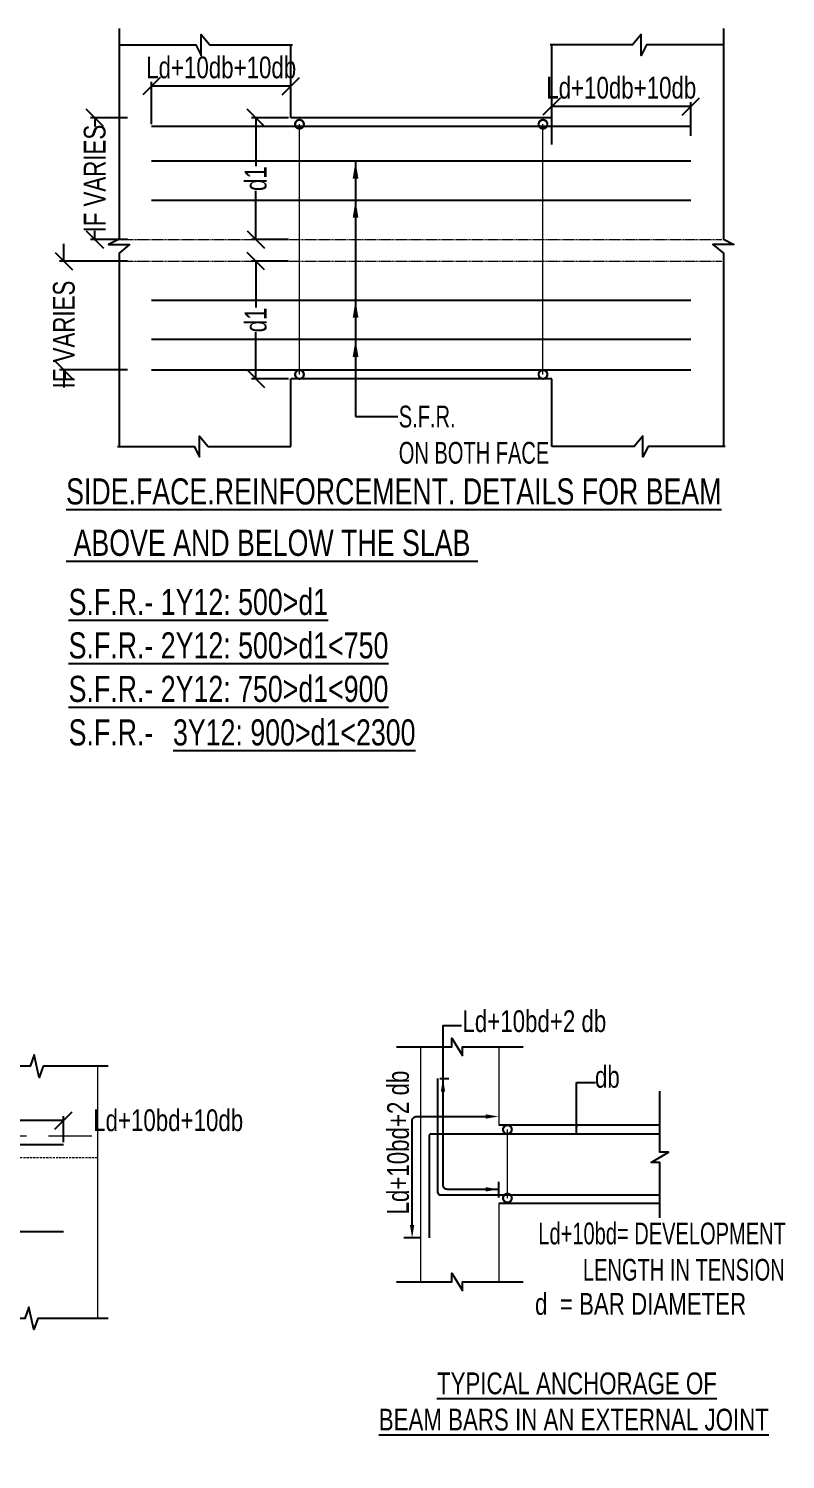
# Model space of a CAD drawing. Header units: millimetres. Extents: x -9667 to 132562, y -132456 to -91255.
# Drawn here: x 115367 to 119717, y -132456 to -124232 of the extents above; entities that cross this region are included whole.
import ezdxf

# ---------------------------------------------------------------- set-up
doc = ezdxf.new("R2010")
doc.units = ezdxf.units.MM
doc.header["$LTSCALE"] = 100
doc.header["$MEASUREMENT"] = 0
doc.linetypes.add('CONTINU', pattern=[0])
doc.linetypes.add('HIDDEN', pattern=[0.375, 0.25, -0.125])
doc.layers.get('Defpoints').update_dxf_attribs({"color": 1, "lineweight": 0})
for name, color, linetype in [('-S-ARROW', 253, 'Continuous'), ('-S-BMNO', 1, 'Continuous'), ('-S-DIM', 251, 'Continuous'), ('-S-MISC', 8, 'Continuous'), ('-STR-BEAM', 7, 'CONTINU'), ('-STR-REINF', 3, 'Continuous'), ('-STR-TEXT', 6, 'Continuous'), ('COL', 5, 'Continuous'), ('cut lines', 8, 'Continuous'), ('Leader', 8, 'Continuous'), ('rein', 3, 'Continuous')]:
    doc.layers.add(name, color=color, linetype=linetype)
for name, color, linetype, lineweight in [('-S-STIRUP', 11, 'Continuous', 9), ('-STR-COLUMN', 5, 'HIDDEN', 13), ('A-CONC', 7, 'Continuous', 50), ('S-COL', 5, 'Continuous', 20), ('SLAB LINE', 254, 'HIDDEN', 20)]:
    doc.layers.add(name, color=color, linetype=linetype, lineweight=lineweight)
doc.styles.add('BEAM-LS', font='romans.shx', dxfattribs={"width": 0.8})
doc.styles.add('SOBHA', font='swisscl.ttf', dxfattribs={"width": 0.9})
doc.styles.add('sobha.sed', font='swisscl.ttf')
doc.dimstyles.new('S-25', dxfattribs={"dimscale": 25, "dimtxt": 2.5, "dimasz": 2.5, "dimexe": 0.25, "dimexo": 0.25, "dimgap": 0.1, "dimtad": 0, "dimdec": 0, "dimrnd": 0.0005, "dimzin": 0, "dimdsep": 46, "dimtxsty": 'SOBHA', "dimblk": 'OBLIQUE', "dimcen": 0.09, "dimclrd": 8, "dimclre": 8, "dimclrt": 6, "dimadec": 0, "dimazin": 0, "dimtfac": 1, "dimtdec": 0, "dimtofl": 0, "dimtmove": 0, "dimatfit": 3, "dimfxl": 0.18, "dimtolj": 1, "dimtzin": 0, "dimlwd": -1, "dimlwe": -1, "dimarcsym": 0})
doc.dimstyles.new('S-50', dxfattribs={"dimscale": 50, "dimtxt": 2.5, "dimasz": 2, "dimexe": 0.5, "dimexo": 0.25, "dimgap": 0.25, "dimtad": 0, "dimdec": 0, "dimrnd": 0.0005, "dimzin": 0, "dimdsep": 46, "dimtxsty": 'sobha.sed', "dimblk": 'OBLIQUE', "dimcen": 0.09, "dimclrd": 8, "dimclre": 8, "dimclrt": 6, "dimadec": 0, "dimazin": 0, "dimtfac": 1, "dimtdec": 0, "dimtofl": 0, "dimtmove": 2, "dimatfit": 3, "dimfxl": 0.18, "dimtolj": 1, "dimtzin": 0, "dimlwd": -1, "dimlwe": -1, "dimarcsym": 0})
doc.dimstyles.new('STIRUP', dxfattribs={"dimscale": 50, "dimtxt": 2.5, "dimasz": 2.2, "dimexe": 0, "dimexo": 0, "dimgap": 0.5, "dimtad": 0, "dimdec": 0, "dimzin": 0, "dimdsep": 46, "dimtxsty": 'BEAM-LS', "dimblk": 'DOTSMALL', "dimcen": 0.09, "dimclrd": 256, "dimclre": 256, "dimclrt": 256, "dimadec": 5, "dimazin": 0, "dimtfac": 1, "dimtdec": 0, "dimtofl": 0, "dimtmove": 0, "dimatfit": 3, "dimldrblk": 'DOTSMALL', "dimfxl": 0, "dimfxlon": 1, "dimtolj": 1, "dimtzin": 0, "dimlwd": -1, "dimlwe": -1, "dimarcsym": 0})

# ---------------------------------------------------------------- blocks, each defined once
blk = doc.blocks.new('_Oblique')
at = {"color": 0, "linetype": 'ByBlock', "lineweight": -2}
blk.add_line((-0.5, -0.5), (0.5, 0.5), dxfattribs=at)
blk = doc.blocks.new('_DotSmall')
at = {"color": 0, "linetype": 'ByBlock', "const_width": 0.5}
blk.add_lwpolyline([(-0.0625, 0, 1), (0.0625, 0, 1)], format="xyb", close=True, dxfattribs=at)
blk = doc.blocks.new('*D25')
at = {"layer": '-S-STIRUP', "ltscale": 100, "transparency": 16777216}
blk.add_line((116923.8, -126219.8), (116923.8, -124781.4), dxfattribs=at)
at = {"layer": 'Defpoints', "color": 0, "linetype": 'CONTINU', "ltscale": 100, "transparency": 16777216}
for p in [(116923.8, -124781.4), (116923.8, -124781.4), (116923.8, -126219.8)]:
    blk.add_point(p, dxfattribs=at)
at = {"layer": '-S-STIRUP', "linetype": 'CONTINU', "ltscale": 100, "transparency": 16777216, "xscale": 100, "yscale": 100, "zscale": 100}
for p, rotation in [((116923.8, -124781.4), 90), ((116923.8, -126219.8), 270)]:
    blk.add_blockref('_DotSmall', p, dxfattribs=dict(at, rotation=rotation))
blk = doc.blocks.new('*D26')
at = {"layer": '-S-STIRUP', "ltscale": 100, "transparency": 16777216}
blk.add_line((118323.6, -126219.8), (118323.6, -124781.4), dxfattribs=at)
at = {"layer": 'Defpoints', "color": 0, "linetype": 'CONTINU', "ltscale": 100, "transparency": 16777216}
for p in [(118323.6, -124781.4), (118323.6, -124781.4), (118323.6, -126219.8)]:
    blk.add_point(p, dxfattribs=at)
at = {"layer": '-S-STIRUP', "linetype": 'CONTINU', "ltscale": 100, "transparency": 16777216, "xscale": 100, "yscale": 100, "zscale": 100}
for p, rotation in [((118323.6, -124781.4), 90), ((118323.6, -126219.8), 270)]:
    blk.add_blockref('_DotSmall', p, dxfattribs=dict(at, rotation=rotation))
blk = doc.blocks.new('*D27')
at = {"layer": '-S-DIM', "color": 8, "transparency": 16777216}
for p, q in [((116073.8, -124781.6), (116073.8, -124538.4)), ((116873.8, -124563.4), (116073.8, -124563.4)), ((116873.8, -124731.6), (116873.8, -124538.4))]:
    blk.add_line(p, q, dxfattribs=at)
at = {"layer": 'Defpoints', "color": 0, "transparency": 16777216}
for p in [(116073.8, -124563.4), (116873.8, -124744.1), (116073.8, -124794.1)]:
    blk.add_point(p, dxfattribs=at)
at = {"layer": '-S-DIM', "color": 8, "transparency": 16777216, "xscale": 100, "yscale": 100, "zscale": 100, "rotation": 180}
blk.add_blockref('_Oblique', (116073.8, -124563.4), dxfattribs=at)
at = {"layer": '-S-DIM', "color": 8, "transparency": 16777216, "xscale": 100, "yscale": 100, "zscale": 100}
blk.add_blockref('_Oblique', (116873.8, -124563.4), dxfattribs=at)
at = {"layer": '-S-DIM', "color": 6, "transparency": 16777216, "insert": (116473.8, -124455.7), "char_height": 125, "attachment_point": 5, "style": 'sobha.sed'}
blk.add_mtext('\\A1;Ld+10db+10db', dxfattribs=at)
blk = doc.blocks.new('*D28')
at = {"layer": '-S-DIM', "color": 8, "transparency": 16777216}
for p, q in [((118373.6, -124898.3), (118373.6, -124655.2)), ((119173.6, -124680.2), (118373.6, -124680.2)), ((119173.6, -124848.3), (119173.6, -124655.2))]:
    blk.add_line(p, q, dxfattribs=at)
at = {"layer": 'Defpoints', "color": 0, "transparency": 16777216}
for p in [(118373.6, -124680.2), (118373.6, -124910.8), (119173.6, -124860.8)]:
    blk.add_point(p, dxfattribs=at)
at = {"layer": '-S-DIM', "color": 8, "transparency": 16777216, "xscale": 100, "yscale": 100, "zscale": 100, "rotation": 180}
blk.add_blockref('_Oblique', (118373.6, -124680.2), dxfattribs=at)
at = {"layer": '-S-DIM', "color": 8, "transparency": 16777216, "xscale": 100, "yscale": 100, "zscale": 100}
blk.add_blockref('_Oblique', (119173.6, -124680.2), dxfattribs=at)
at = {"layer": '-S-DIM', "color": 6, "transparency": 16777216, "insert": (118773.6, -124572.4), "char_height": 125, "attachment_point": 5, "style": 'sobha.sed'}
blk.add_mtext('\\A1;Ld+10db+10db', dxfattribs=at)
blk = doc.blocks.new('*D29')
at = {"layer": '-S-DIM', "color": 8, "transparency": 16777216}
for p, q in [((116861.3, -125569.1), (116647.8, -125569.1)), ((116672.8, -125569.1), (116672.8, -125835.9)), ((116672.8, -126244.1), (116672.8, -125977.2)), ((116861.3, -126244.1), (116647.8, -126244.1))]:
    blk.add_line(p, q, dxfattribs=at)
at = {"layer": 'Defpoints', "color": 0, "transparency": 16777216}
for p in [(116672.8, -125569.1), (116873.8, -125569.1), (116873.8, -126244.1)]:
    blk.add_point(p, dxfattribs=at)
at = {"layer": '-S-DIM', "color": 8, "transparency": 16777216, "xscale": 100, "yscale": 100, "zscale": 100}
for p, rotation in [((116672.8, -125569.1), 90), ((116672.8, -126244.1), 270)]:
    blk.add_blockref('_Oblique', p, dxfattribs=dict(at, rotation=rotation))
at = {"layer": '-S-DIM', "color": 6, "transparency": 16777216, "insert": (116672.8, -125906.6), "char_height": 125, "attachment_point": 5, "rotation": 90, "style": 'sobha.sed'}
blk.add_mtext('\\A1;d1', dxfattribs=at)
blk = doc.blocks.new('*D30')
at = {"layer": '-S-DIM', "color": 8, "transparency": 16777216}
for p, q in [((116861.3, -124744.1), (116647.8, -124744.1)), ((116672.8, -124744.1), (116672.8, -125023.4)), ((116672.8, -125444.1), (116672.8, -125164.7)), ((116861.3, -125444.1), (116647.8, -125444.1))]:
    blk.add_line(p, q, dxfattribs=at)
at = {"layer": 'Defpoints', "color": 0, "transparency": 16777216}
for p in [(116672.8, -124744.1), (116873.8, -124744.1), (116873.8, -125444.1)]:
    blk.add_point(p, dxfattribs=at)
at = {"layer": '-S-DIM', "color": 8, "transparency": 16777216, "xscale": 100, "yscale": 100, "zscale": 100}
for p, rotation in [((116672.8, -124744.1), 90), ((116672.8, -125444.1), 270)]:
    blk.add_blockref('_Oblique', p, dxfattribs=dict(at, rotation=rotation))
at = {"layer": '-S-DIM', "color": 6, "transparency": 16777216, "insert": (116672.8, -125094.1), "char_height": 125, "attachment_point": 5, "rotation": 90, "style": 'sobha.sed'}
blk.add_mtext('\\A1;d1', dxfattribs=at)
blk = doc.blocks.new('*D31')
at = {"layer": '-S-DIM', "color": 8, "transparency": 16777216}
for p, q in [((115935.9, -124744.1), (115722.4, -124744.1)), ((115747.4, -124744.1), (115747.4, -124794)), ((115747.4, -125444.1), (115747.4, -125394.1)), ((115935.9, -125444.1), (115722.4, -125444.1))]:
    blk.add_line(p, q, dxfattribs=at)
at = {"layer": 'Defpoints', "color": 0, "transparency": 16777216}
for p in [(115747.4, -124744.1), (115948.4, -124744.1), (115948.4, -125444.1)]:
    blk.add_point(p, dxfattribs=at)
at = {"layer": '-S-DIM', "color": 8, "transparency": 16777216, "xscale": 100, "yscale": 100, "zscale": 100}
for p, rotation in [((115747.4, -124744.1), 90), ((115747.4, -125444.1), 270)]:
    blk.add_blockref('_Oblique', p, dxfattribs=dict(at, rotation=rotation))
at = {"layer": '-S-DIM', "color": 6, "transparency": 16777216, "insert": (115747.4, -125094.1), "char_height": 125, "attachment_point": 5, "rotation": 90, "style": 'sobha.sed'}
blk.add_mtext('\\A1;IF VARIES', dxfattribs=at)
blk = doc.blocks.new('*D32')
at = {"layer": '-S-DIM', "color": 8, "transparency": 16777216}
for p, q in [((115569.9, -125569.1), (115569.9, -125469.1)), ((115935.9, -125569.1), (115544.9, -125569.1)), ((115935.9, -126194.1), (115544.9, -126194.1)), ((115569.9, -126194.1), (115569.9, -126294.1))]:
    blk.add_line(p, q, dxfattribs=at)
at = {"layer": 'Defpoints', "color": 0, "transparency": 16777216}
for p in [(115569.9, -125569.1), (115948.4, -125569.1), (115948.4, -126194.1)]:
    blk.add_point(p, dxfattribs=at)
at = {"layer": '-S-DIM', "color": 8, "transparency": 16777216, "xscale": 100, "yscale": 100, "zscale": 100}
for p, rotation in [((115569.9, -125569.1), 270), ((115569.9, -126194.1), 90)]:
    blk.add_blockref('_Oblique', p, dxfattribs=dict(at, rotation=rotation))
at = {"layer": '-S-DIM', "color": 6, "transparency": 16777216, "insert": (115569.9, -125990.5), "char_height": 125, "attachment_point": 5, "rotation": 90, "style": 'sobha.sed'}
blk.add_mtext('\\A1;IF VARIES', dxfattribs=at)
blk = doc.blocks.new('*D10')
at = {"color": 8, "transparency": 16777216}
for p, q in [((1101.5, -135), (1062.4, -67.2)), ((962.5, -500), (812.5, -500))]:
    blk.add_line(p, q, dxfattribs=at)
for start, end in [(120, 135.78895), (164.21103, 179.99999)]:
    blk.add_arc((1312.2, -500), 424.8, start, end, dxfattribs=at)
at = {"layer": 'Defpoints', "color": 0, "transparency": 16777216}
for p in [(986.8, -227), (1139, -200, 0), (1312.2, -500), (1312.2, -500), (1787.4, -500)]:
    blk.add_point(p, dxfattribs=at)
at = {"color": 8, "transparency": 16777216, "xscale": 75, "yscale": 75, "zscale": 75}
for p, rotation in [((1099.9, -132.1), 29.99999999999575), ((887.5, -500), 269.9999884995148)]:
    blk.add_blockref('_Oblique', p, dxfattribs=dict(at, rotation=rotation))
at = {"color": 6, "transparency": 16777216, "insert": (944.4, -287.6), "char_height": 125, "attachment_point": 5, "rotation": 59.99999, "style": 'SOBHA'}
blk.add_mtext('\\A1;60°', dxfattribs=at)
blk = doc.blocks.new('*D8')
at = {"layer": '-S-DIM', "color": 8, "transparency": 16777216}
for p, q in [((962, -4.7), (962, 145.3)), ((1112, -4.7), (1112, 145.3)), ((962, 70.3), (1112, 70.3)), ((1112, 70.3), (1187, 70.3))]:
    blk.add_line(p, q, dxfattribs=at)
at = {"layer": 'Defpoints', "color": 0, "transparency": 16777216}
for p in [(1112, 70.3), (962, -100), (1112, -100)]:
    blk.add_point(p, dxfattribs=at)
at = {"layer": '-S-DIM', "color": 8, "transparency": 16777216, "xscale": 75, "yscale": 75, "zscale": 75, "rotation": 180}
blk.add_blockref('_Oblique', (962, 70.3), dxfattribs=at)
at = {"layer": '-S-DIM', "color": 8, "transparency": 16777216, "xscale": 75, "yscale": 75, "zscale": 75}
blk.add_blockref('_Oblique', (1112, 70.3), dxfattribs=at)
at = {"layer": '-S-DIM', "color": 6, "transparency": 16777216, "insert": (1299.7, 70.3), "char_height": 125, "attachment_point": 5, "style": 'SOBHA'}
blk.add_mtext('\\A1;150', dxfattribs=at)
blk = doc.blocks.new('*D9')
at = {"layer": '-S-DIM', "color": 8, "transparency": 16777216}
for p, q in [((1987.8, -4.7), (1987.8, 145.3)), ((2137.8, -4.7), (2137.8, 145.3)), ((1987.8, 70.3), (1912.8, 70.3)), ((2137.8, 70.3), (1987.8, 70.3))]:
    blk.add_line(p, q, dxfattribs=at)
at = {"layer": 'Defpoints', "color": 0, "transparency": 16777216}
for p in [(1987.8, 70.3), (1987.8, -100), (2137.8, -100)]:
    blk.add_point(p, dxfattribs=at)
at = {"layer": '-S-DIM', "color": 8, "transparency": 16777216, "xscale": 75, "yscale": 75, "zscale": 75, "rotation": 180}
blk.add_blockref('_Oblique', (1987.8, 70.3), dxfattribs=at)
at = {"layer": '-S-DIM', "color": 8, "transparency": 16777216, "xscale": 75, "yscale": 75, "zscale": 75}
blk.add_blockref('_Oblique', (2137.8, 70.3), dxfattribs=at)
at = {"layer": '-S-DIM', "color": 6, "transparency": 16777216, "insert": (1800, 70.3), "char_height": 125, "attachment_point": 5, "style": 'SOBHA'}
blk.add_mtext('\\A1;150', dxfattribs=at)
blk = doc.blocks.new('*D12')
at = {"layer": '-S-DIM', "color": 8, "transparency": 16777216}
for p, q in [((-461.9, -37.5), (-461.9, 113.4)), ((-461.9, 88.4), (0, 88.4)), ((0, -37.5), (0, 113.4))]:
    blk.add_line(p, q, dxfattribs=at)
at = {"layer": 'Defpoints', "color": 0, "transparency": 16777216}
for p in [(0, 88.4), (-461.9, -50), (0, -50)]:
    blk.add_point(p, dxfattribs=at)
at = {"layer": '-S-DIM', "color": 8, "transparency": 16777216, "xscale": 100, "yscale": 100, "zscale": 100}
for p, rotation in [((-461.9, 88.4), 179.9997867593097), ((0, 88.4), 359.9997867593097)]:
    blk.add_blockref('_Oblique', p, dxfattribs=dict(at, rotation=rotation))
at = {"layer": '-S-DIM', "color": 6, "transparency": 16777216, "insert": (-1063.6, 88.4), "char_height": 125, "attachment_point": 5, "rotation": 359.99979, "style": 'sobha.sed'}
blk.add_mtext('\\A1;Ld+10bd+10db', dxfattribs=at)
blk = doc.blocks.new('*D13')
at = {"layer": '-S-DIM', "color": 8, "transparency": 16777216}
for p, q in [((3099.8, -37.5), (3099.8, 113.4)), ((3561.7, 88.4), (3099.8, 88.4)), ((3561.7, -37.5), (3561.7, 113.4))]:
    blk.add_line(p, q, dxfattribs=at)
at = {"layer": 'Defpoints', "color": 0, "transparency": 16777216}
for p in [(3099.8, 88.4), (3099.8, -50), (3561.7, -50)]:
    blk.add_point(p, dxfattribs=at)
at = {"layer": '-S-DIM', "color": 8, "transparency": 16777216, "xscale": 100, "yscale": 100, "zscale": 100}
for p, rotation in [((3099.8, 88.4), 180.0002132406902), ((3561.7, 88.4), 0.0002132406903055)]:
    blk.add_blockref('_Oblique', p, dxfattribs=dict(at, rotation=rotation))
at = {"layer": '-S-DIM', "color": 6, "transparency": 16777216, "insert": (4163.4, 88.4), "char_height": 125, "attachment_point": 5, "rotation": 0.00021, "style": 'sobha.sed'}
blk.add_mtext('\\A1;Ld+10bd+10db', dxfattribs=at)
blk = doc.blocks.new('*D19')
at = {"layer": '-S-STIRUP', "ltscale": 100, "transparency": 16777216}
blk.add_line((118119.1, -130954.5), (118119.1, -130560.4), dxfattribs=at)
at = {"layer": 'Defpoints', "color": 0, "linetype": 'CONTINU', "ltscale": 100, "transparency": 16777216}
for p in [(118118.8, -130560.4), (118119.1, -130560.4), (118119.1, -130954.5)]:
    blk.add_point(p, dxfattribs=at)
at = {"layer": '-S-STIRUP', "linetype": 'CONTINU', "ltscale": 100, "transparency": 16777216, "xscale": 100, "yscale": 100, "zscale": 100}
for p, rotation in [((118119.1, -130560.4), 90), ((118119.1, -130954.5), 270)]:
    blk.add_blockref('_DotSmall', p, dxfattribs=dict(at, rotation=rotation))
blk = doc.blocks.new('Hanger')
at = {"layer": '-S-STIRUP', "linetype": 'CONTINU', "ltscale": 100}
h = blk.add_hatch(color=256, dxfattribs=at)
h.dxf.hatch_style = 1
h.paths.add_polyline_path([(65.2, -34, 1), (34.3, -34, 1)])
h = blk.add_hatch(color=256, dxfattribs=at)
h.dxf.hatch_style = 1
h.paths.add_polyline_path([(3034.5, -34, -1), (3065.4, -34, -1)])
h = blk.add_hatch(color=256, dxfattribs=at)
h.dxf.hatch_style = 1
h.paths.add_polyline_path([(52.2, -550.2), (47.3, -550.2, 0.368382), (34.3, -565.5, 1), (65.2, -565.5, 0.368382)])
h = blk.add_hatch(color=256, dxfattribs=at)
h.dxf.hatch_style = 1
h.paths.add_polyline_path([(3047.5, -550.2), (3052.4, -550.2, -0.368382), (3065.4, -565.5, -1), (3034.5, -565.5, -0.368382)])
at = {"layer": '-S-MISC', "linetype": 'ByBlock', "ltscale": 1000}
for points in [[(-718, 400), (-344.7, 400), (-321.3, 335.6), (-293.2, 464.4), (-269.7, 400), (70.6, 400)], [(3817.7, 400), (3444.5, 400), (3421, 335.6), (3392.9, 464.4), (3369.5, 400), (3029.2, 400)], [(-718, -1050), (-314.7, -1050), (-291.3, -1114.4), (-263.2, -985.6), (-239.7, -1050), (70.6, -1050)], [(3817.7, -1050), (3414.5, -1050), (3391, -1114.4), (3362.9, -985.6), (3339.5, -1050), (3029.2, -1050)]]:
    blk.add_lwpolyline(points, dxfattribs=at)
at = {"layer": '-S-STIRUP', "linetype": 'CONTINU', "ltscale": 100}
for p, q in [((49.8, -49.4), (49.8, -550)), ((3050, -49.4), (3050, -550))]:
    blk.add_line(p, q, dxfattribs=at)
for centre in [(49.8, -34), (3050, -34), (49.8, -565.5), (3050, -565.5)]:
    blk.add_circle(centre, 15.5, dxfattribs=at)
at = {"layer": 'A-CONC', "color": 7}
for p, q in [((0, 0), (3099.8, 0)), ((0, -600), (3099.8, -600))]:
    blk.add_line(p, q, dxfattribs=at)
at = {"layer": 'rein'}
for p, q in [((-461.5, -50), (3561.7, -50)), ((962, -100), (1112, -100)), ((1112, -100), (1312.1, -500)), ((1987.8, -100), (1787.6, -500)), ((2137.8, -100), (1987.8, -100)), ((-461.5, -550), (3561.7, -550)), ((1312.1, -500), (1787.6, -500))]:
    blk.add_line(p, q, dxfattribs=at)
at = {"layer": 'S-COL'}
for p, q in [((-659.7, -1050), (-659.7, 400)), ((0, 0), (0, 400)), ((3099.8, 0), (3099.8, 400)), ((3759.5, -1050), (3759.5, 400)), ((0, -1050), (0, -600)), ((3099.8, -1050), (3099.8, -600))]:
    blk.add_line(p, q, dxfattribs=at)
at = {"layer": 'SLAB LINE', "ltscale": 10}
for p, q in [((0, 0), (-659.7, 0)), ((3099.8, 0), (3759.5, 0))]:
    blk.add_line(p, q, dxfattribs=at)
at = {"layer": 'SLAB LINE', "color": 8, "ltscale": 0.5}
for p, q in [((-659.7, -125), (1399.9, -125)), ((1399.9, -600), (1399.9, -125)), ((1699.9, -600), (1699.9, -125)), ((1699.9, -125), (3759.5, -125))]:
    blk.add_line(p, q, dxfattribs=at)
at = {"layer": '-S-BMNO', "insert": (1415.3, -1305.2), "char_height": 125, "attachment_point": 2, "line_spacing_factor": 0.971848, "style": 'sobha.sed'}
blk.add_mtext_dynamic_manual_height_columns('{\\LTYP HANGER BAR DETAIL,\\PAT LOCATION WHERE SECONDARY\\PBEAM RESTING ON MAIN BEAM}', width=2137.472, gutter_width=10, heights=[0], dxfattribs=at)
at = {"layer": '-STR-TEXT', "color": 6, "char_height": 125, "attachment_point": 1, "style": 'SOBHA'}
for s, insert in [('\\pxt2;SECONDARY BEAM', (1611.2, 844.5, 0)), ('\\pxt2;MAIN BEAM', (2370.1, 573.5, 0)), ('\\pxt2;TOP BAR', (313.8, 416.5, 0)), ('2-Y12\\P(HANGER BAR)', (1871.9, -703.1, 0)), ('\\pxt2;BOTTOM BAR', (406.3, -820.3, 0))]:
    blk.add_mtext(s, dxfattribs=dict(at, insert=insert))
at = {"layer": '-S-DIM'}
for base, p1, p2, angle, picture, middle in [((0, 88.4), (-461.9, -50), (0, -50), 359.99979, '*D12', (-1063.6, 88.4)), ((3099.8, 88.4), (3561.7, -50), (3099.8, -50), 180.00021, '*D13', (4163.4, 88.4))]:
    dim = blk.add_linear_dim(base=base, p1=p1, p2=p2, angle=angle, text='Ld+10bd+10db', dimstyle='S-50', dxfattribs=at)
    dim.commit()
    dim.dimension.update_dxf_attribs({"geometry": picture, "text_midpoint": middle, "dimtype": 129})
dim = blk.add_linear_dim(base=(1112, 70.3), p1=(962, -100), p2=(1112, -100), dimstyle='S-50', dxfattribs=at)
dim.commit()
dim.dimension.update_dxf_attribs({"geometry": '*D8', "text_midpoint": (1299.7, 70.3)})
dim = blk.add_linear_dim(base=(1987.8, 70.3), p1=(2137.8, -100), p2=(1987.8, -100), angle=180, dimstyle='S-50', dxfattribs=at)
dim.commit()
dim.dimension.update_dxf_attribs({"geometry": '*D9', "text_midpoint": (1800, 70.3)})
dim = blk.add_angular_dim_2l(base=(986.8, -227), line1=((1787.4, -500), (1312.2, -500)), line2=((1312.2, -500), (1139, -200, 0)), dimstyle='S-50')
dim.commit()
dim.dimension.update_dxf_attribs({"geometry": '*D10', "text_midpoint": (944.4, -287.6)})
at = {"layer": 'Leader'}
for points in [[(1526.5, -252.4), (1526.5, 707.2), (1752.3, 707.2)], [(2285.4, -49.9), (2285.4, 513.5), (2341.5, 513.5)], [(323.3, -49.9), (323.3, 265.3), (379.4, 265.3)], [(1857.8, -359.8), (1857.8, -858.9), (1966.2, -858.9)], [(338.6, -547.4), (338.6, -862.6), (394.7, -862.6)]]:
    blk.add_leader(points, dimstyle='S-50', override={"dimasz": 2}, dxfattribs=at)
blk = doc.blocks.new('456')
at = {"layer": '-STR-TEXT', "color": 6}
blk.add_blockref('Hanger', (16285816.1, -2155476.5), dxfattribs=at)

msp = doc.modelspace()

# ---------------------------------------------------------------- linework, layer by layer
at = {"layer": '-S-ARROW', "lineweight": 25}
for p, q in [((117729.7, -130267.9), (117781.8, -130267.9)), ((118069.1, -130951.9), (118069.1, -130860.8))]:
    msp.add_line(p, q, dxfattribs=at)
at = {"layer": '-S-ARROW'}
msp.add_line((117619.1, -131183.4), (117523.5, -131183.4), dxfattribs=at)
at = {"layer": '-S-ARROW', "lineweight": 25}
for points in [[(118069.1, -130904.1), (117773.9, -130904.1, -0.414214), (117748.9, -130879.1), (117748.9, -129963.1), (117854.3, -129963.1)], [(117571.3, -131108.4), (117571.3, -130510.3, -0.414214), (117596.3, -130485.3), (117994.1, -130485.3)]]:
    msp.add_lwpolyline(points, format="xyb", dxfattribs=at)
for points in [[(117761.4, -130342.9), (117748.9, -130267.9), (117736.4, -130342.9)], [(117994.1, -130472.8), (118069.1, -130485.3), (117994.1, -130497.8)], [(117994.1, -130916.6), (118069.1, -130904.1), (117994.1, -130891.6)], [(117583.8, -131108.4), (117571.3, -131183.4), (117558.8, -131108.4)]]:
    msp.add_solid(points, dxfattribs=at)
at = {"layer": '-S-MISC', "linetype": 'ByBlock', "ltscale": 1000}
for points in [[(117482.3, -130085.4), (117799.6, -130085.4), (117799.6, -130035.4), (117860.2, -130135.4), (117860.2, -130085.4), (118210, -130085.4)], [(118995.3, -131067.9), (118995.3, -130750.6), (118945.3, -130750.6), (119045.3, -130690), (118995.3, -130690), (118995.3, -130340.2)], [(117482.3, -131435.4), (117799.6, -131435.4), (117799.6, -131385.4), (117860.2, -131485.4), (117860.2, -131435.4), (118210, -131435.4)]]:
    msp.add_lwpolyline(points, dxfattribs=at)
at = {"layer": '-STR-BEAM', "linetype": 'ByBlock', "ltscale": 1000}
for p, q in [((118373.6, -124744.1), (116873.8, -124744.1)), ((118373.6, -126244.1), (116873.8, -126244.1)), ((118995.3, -130535.4), (118069.1, -130535.4)), ((118995.3, -130985.4), (118069.1, -130985.4))]:
    msp.add_line(p, q, dxfattribs=at)
at = {"layer": '-STR-COLUMN', "linetype": 'ByBlock', "ltscale": 1000}
for p, q in [((117619.1, -130085.4), (117619.1, -131435.4)), ((118069.1, -130085.4), (118069.1, -130535.4)), ((118069.1, -130985.4), (118069.1, -131435.4))]:
    msp.add_line(p, q, dxfattribs=at)
at = {"layer": '-STR-REINF', "ltscale": 100}
for p, q in [((117719.2, -130923.4), (117719.2, -130267.9)), ((117669.1, -130597.4), (117669.1, -131183.4)), ((117681.1, -130585.4), (118995.3, -130585.4)), ((117731.2, -130935.4), (118995.3, -130935.4))]:
    msp.add_line(p, q, dxfattribs=at)
for centre, start, end in [((117681.1, -130597.4), 90, 180), ((117731.2, -130923.4), 180, 270)]:
    msp.add_arc(centre, 12, start, end, dxfattribs=at)
at = {"layer": 'COL', "linetype": 'Continuous', "ltscale": 10}
for p, q in [((116873.8, -124744.1), (116873.8, -124325.9)), ((116873.8, -126634.4), (116873.8, -126244.1)), ((118373.6, -126634.4), (118373.6, -126244.1))]:
    msp.add_line(p, q, dxfattribs=at)
at = {"layer": 'cut lines', "linetype": 'Continuous', "ltscale": 10}
msp.add_line((118373.6, -124744.1), (118373.6, -124325.9), dxfattribs=at)
for points in [[(115886.5, -124231.9), (115886.5, -125441.9), (115826.9, -125472.8), (115947, -125472.8), (115886.5, -125522.6), (115886.5, -126634.4)], [(115886.5, -124325.9), (116327.9, -124325.9), (116358.7, -124385.5), (116358.7, -124265.4), (116408.6, -124325.9), (116883.1, -124325.9)], [(119360.9, -124325.9), (118919.5, -124325.9), (118888.7, -124385.5), (118888.7, -124265.4), (118838.8, -124325.9), (118364.3, -124325.9)], [(119360.9, -124231.9), (119360.9, -125441.9), (119420.5, -125472.8), (119300.4, -125472.8), (119360.9, -125522.6), (119360.9, -126634.4)], [(115877.2, -126634.4), (116318.5, -126634.4), (116349.4, -126694.1), (116349.4, -126573.9), (116399.3, -126634.4), (116873.8, -126634.4)], [(119370.2, -126634.4), (118928.9, -126634.4), (118898, -126694.1), (118898, -126573.9), (118848.1, -126634.4), (118373.6, -126634.4)]]:
    msp.add_lwpolyline(points, dxfattribs=at)
at = {"layer": 'rein', "ltscale": 10}
for p, q in [((119173.6, -124794.1), (116073.8, -124794.1)), ((116073.8, -126194.1), (119173.6, -126194.1))]:
    msp.add_line(p, q, dxfattribs=at)
at = {"layer": 'rein', "color": 5, "ltscale": 10}
for p, q in [((119173.6, -124994.1), (116073.8, -124994.1)), ((119173.6, -125219.1), (116073.8, -125219.1)), ((119173.6, -125794.1), (116073.8, -125794.1)), ((119173.6, -126019.1), (116073.8, -126019.1))]:
    msp.add_line(p, q, dxfattribs=at)
at = {"layer": 'SLAB LINE', "color": 252, "ltscale": 0.2}
for p, q in [((115873.7, -125444.1), (119352.2, -125444.1)), ((115873.7, -125569.1), (119352.2, -125569.1))]:
    msp.add_line(p, q, dxfattribs=at)

# ---------------------------------------------------------------- block references
at = {"layer": 'rein', "color": 2}
msp.add_blockref('456', (-16173810.4, 2024880.3), dxfattribs=at)

# ---------------------------------------------------------------- texts
at = {"layer": '-S-BMNO', "style": 'sobha.sed'}
for s, p in [('%%USIDE.FACE.REINFORCEMENT. DETAILS FOR BEAM', (115582.4, -126967.1)), ('%%U ABOVE AND BELOW THE SLAB ', (115582.4, -127262.6))]:
    msp.add_text(s, height=150, dxfattribs=at).set_placement(p)
at = {"layer": '-S-BMNO', "attachment_point": 1, "style": 'sobha.sed'}
for s, insert, char_height, width in [('{\\LS.F.R.- 1Y12: 500>d1\\PS.F.R.- 2Y12: 500>d1<750 \\PS.F.R.- 2Y12: 750>d1<900\\P}S.F.R.-^I{\\L3Y12: 900>d1<2300}', (115596.9, -127452.2), 150, 2420.699), ('\\pxqc;{\\L TYPICAL ANCHORAGE OF \\PBEAM BARS IN AN EXTERNAL JOINT}', (117350, -131956.9), 125, 2301.951)]:
    msp.add_mtext(s, dxfattribs=dict(at, insert=insert, char_height=char_height, width=width))
at = {"layer": '-STR-TEXT', "color": 6, "style": 'SOBHA'}
for s, p in [('Ld+10bd+2 db', (117860.6, -129999.8, 346)), ('db', (118622.4, -130319.9, 431.6)), ('d  = BAR DIAMETER', (118277.7, -131625.2))]:
    msp.add_text(s, height=125, dxfattribs=at).set_placement(p)
msp.add_text('Ld+10bd+2 db', height=125, rotation=90, dxfattribs=at).set_placement((117552.7, -131048.6, 346))
at = {"layer": '-STR-TEXT', "color": 6, "insert": (117494.6, -126399.3), "char_height": 125, "attachment_point": 1, "style": 'SOBHA'}
msp.add_mtext('\\A1;S.F.R.\\PON BOTH FACE', dxfattribs=at)
at = {"layer": '-STR-TEXT', "color": 6, "insert": (118296.7, -131095.3, 0), "char_height": 125, "width": 2963.51, "attachment_point": 1, "style": 'SOBHA'}
msp.add_mtext('Ld+10bd= DEVELOPMENT \\P        LENGTH IN TENSION', dxfattribs=at)

# ---------------------------------------------------------------- dimensions: what is measured, and where the dimension line sits
at = {"layer": '-S-DIM'}
for base, p1, p2, picture, middle in [((116073.8, -124563.4), (116873.8, -124744.1), (116073.8, -124794.1), '*D27', (116473.8, -124455.7)), ((118373.6, -124680.2), (119173.6, -124860.8), (118373.6, -124910.8), '*D28', (118773.6, -124572.4))]:
    dim = msp.add_linear_dim(base=base, p1=p1, p2=p2, text='Ld+10db+10db', dimstyle='S-50', dxfattribs=at)
    dim.commit()
    dim.dimension.update_dxf_attribs({"geometry": picture, "text_midpoint": middle})
for base, p1, p2, text, picture, middle in [((115747.4, -124744.1), (115948.4, -125444.1), (115948.4, -124744.1), 'IF VARIES', '*D31', (115747.4, -125094.1)), ((116672.8, -124744.1), (116873.8, -125444.1), (116873.8, -124744.1), 'd1', '*D30', (116672.8, -125094.1)), ((116672.8, -125569.1), (116873.8, -126244.1), (116873.8, -125569.1), 'd1', '*D29', (116672.8, -125906.6))]:
    dim = msp.add_linear_dim(base=base, p1=p1, p2=p2, angle=90, text=text, dimstyle='S-50', dxfattribs=at)
    dim.commit()
    dim.dimension.update_dxf_attribs({"geometry": picture, "text_midpoint": middle})
dim = msp.add_linear_dim(base=(115569.9, -125569.1), p1=(115948.4, -126194.1), p2=(115948.4, -125569.1), angle=90, text='IF VARIES', dimstyle='S-50', dxfattribs=at)
dim.commit()
dim.dimension.update_dxf_attribs({"geometry": '*D32', "text_midpoint": (115569.9, -125990.5), "dimtype": 160})
at = {"layer": '-S-STIRUP', "linetype": 'CONTINU', "ltscale": 100}
for base, p1, p2, picture, middle in [((116923.8, -124781.4), (116923.8, -126219.8), (116923.8, -124781.4), '*D25', (116923.8, -125500.6)), ((118323.6, -124781.4, 0), (118323.6, -126219.8, 0), (118323.6, -124781.4, 0), '*D26', (118323.6, -125500.6, 0)), ((118119.1, -130560.4), (118119.1, -130954.5), (118118.8, -130560.4), '*D19', (118119.1, -130757.4))]:
    dim = msp.add_linear_dim(base=base, p1=p1, p2=p2, angle=90, text=' ', dimstyle='STIRUP', override={"dimasz": 2}, dxfattribs=at)
    dim.commit()
    dim.dimension.update_dxf_attribs({"geometry": picture, "text_midpoint": middle})

# ---------------------------------------------------------------- leaders
at = {"layer": '-S-ARROW'}
for points, dimstyle, override in [([(117246.2, -124994.1), (117246.2, -126461.8), (117489.6, -126461.8)], 'S-50', {"dimasz": 2, "dimgap": 0.1, "dimtad": 0, "dimclrd": 256}), ([(117246.2, -125219.1), (117246.2, -126461.8), (117489.6, -126461.8)], 'S-50', {"dimasz": 2, "dimgap": 0.1, "dimtad": 0, "dimclrd": 256}), ([(117246.2, -125794.1), (117246.2, -126461.8), (117489.6, -126461.8)], 'S-50', {"dimasz": 2, "dimgap": 0.1, "dimtad": 0, "dimclrd": 256}), ([(118516, -130583.1, 517.3), (118516, -130290.5, 517.3), (118625, -130290.5, 517.3)], 'S-25', {"dimasz": 2, "dimclrd": 256})]:
    msp.add_leader(points, dimstyle=dimstyle, override=override, dxfattribs=at)
at = {"layer": '-S-ARROW', "annotation_type": 0, "has_hookline": 1, "hookline_direction": 1, "text_width": 824.7}
msp.add_leader([(117246.2, -126019.1), (117246.2, -126461.8), (117489.6, -126461.8)], dimstyle='S-50', override={"dimasz": 2, "dimgap": 0.1, "dimtad": 0, "dimclrd": 256}, dxfattribs=at)

doc.saveas('drawing.dxf')
